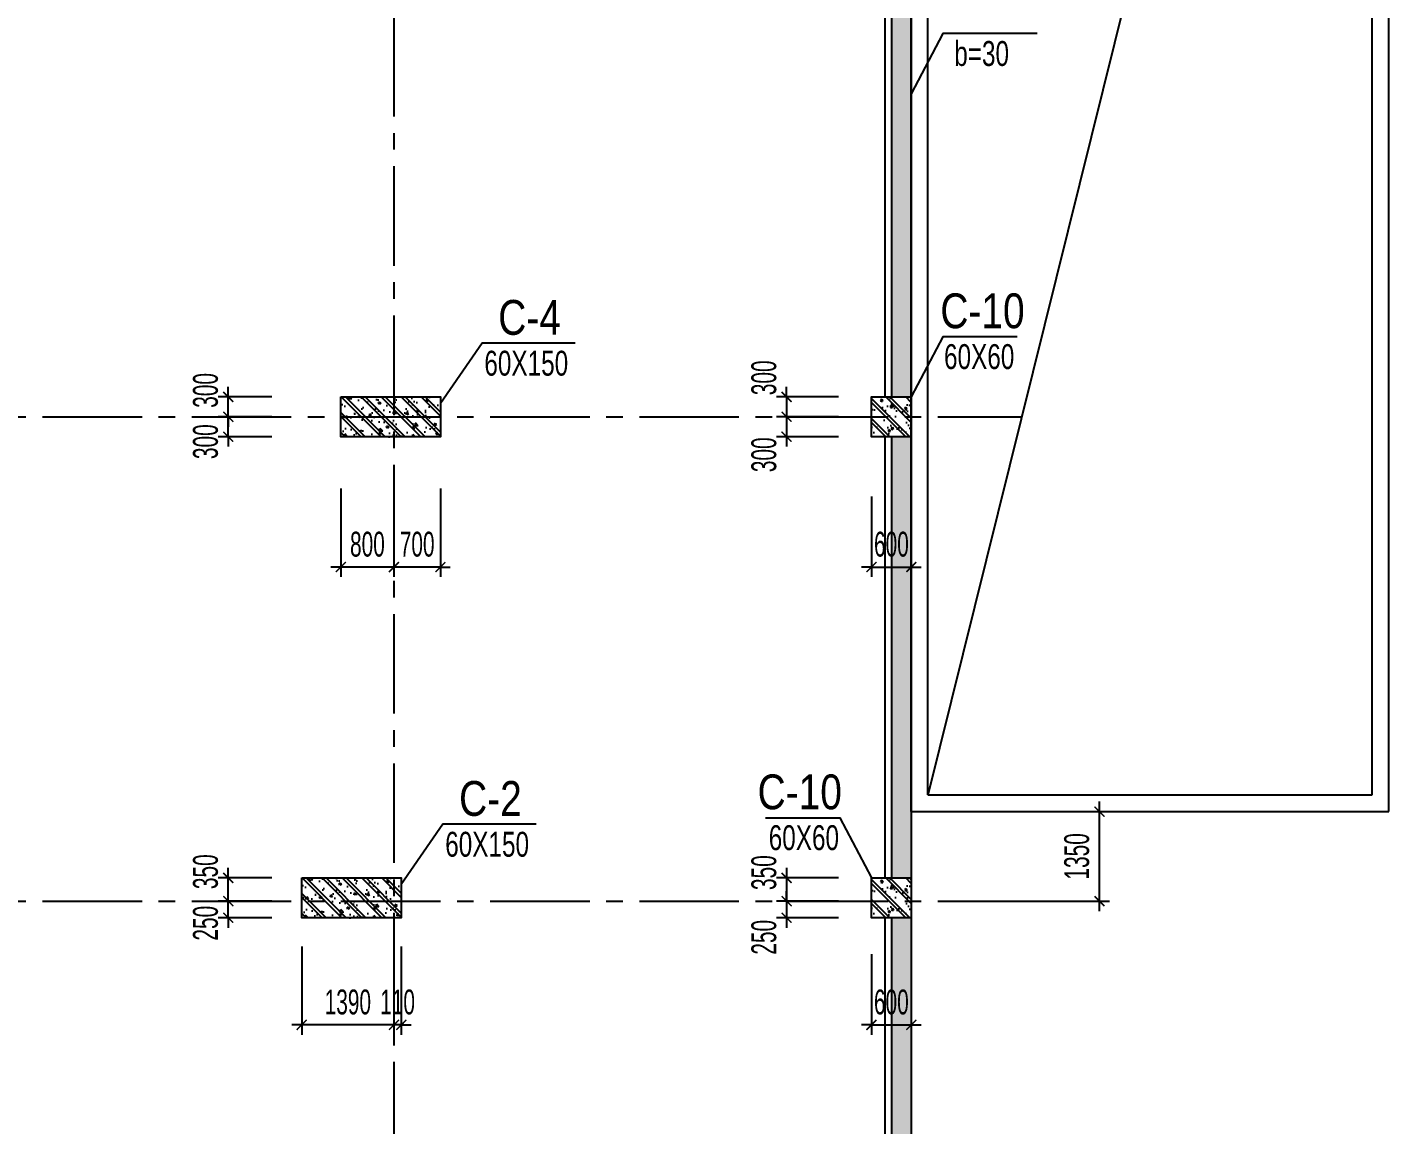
# Model space of a CAD drawing. Extents: x 1719887 to 1865417, y -150890 to 59748.
# Drawn here: x 1822391 to 1842920, y -10629 to 5912 of the extents above; entities that cross this region are included whole.
import ezdxf
from ezdxf.enums import TextEntityAlignment as Align

# ---------------------------------------------------------------- set-up
doc = ezdxf.new("R2010")
doc.units = 0
doc.header["$LTSCALE"] = 1000
doc.header["$MEASUREMENT"] = 0
doc.header["$PDMODE"] = 3
doc.linetypes.add('CENTER2', pattern=[1.125, 0.75, -0.125, 0.125, -0.125])
doc.layers.get('0').update_dxf_attribs({"linetype": 'CONTINUOUS'})
doc.layers.get('Defpoints').update_dxf_attribs({"linetype": 'CONTINUOUS'})
for name, color, linetype in [('CDC.01.AXIS', 160, 'CENTER2'), ('CDC.02.DIM', 1, 'CONTINUOUS'), ('CDC.03.BORDER', 3, 'CONTINUOUS'), ('CDC.05.STEEL', 4, 'CONTINUOUS'), ('CDC.06.TEXT', 2, 'CONTINUOUS'), ('CDC.10.HATCH', 9, 'CONTINUOUS'), ('CDC.11.NOTE', 8, 'CONTINUOUS')]:
    doc.layers.add(name, color=color, linetype=linetype)
doc.styles.add('ARIAL', font='arial.ttf', dxfattribs={"width": 0.6})
doc.dimstyles.new('D150', dxfattribs={"dimscale": 150, "dimtxt": 2.5, "dimasz": 1, "dimexe": 1, "dimexo": 0, "dimgap": 1, "dimtad": 1, "dimdec": 0, "dimdsep": 46, "dimtxsty": 'ARIAL', "dimblk": 'ARCHTICK', "dimcen": 1, "dimdle": 1, "dimclrd": 1, "dimclre": 1, "dimclrt": 2, "dimadec": 0, "dimazin": 0, "dimtfac": 0.00072, "dimtdec": 0, "dimtix": 1, "dimtmove": 2, "dimatfit": 3, "dimldrblk": 'ARCHTICK', "dimfxl": 1, "dimtolj": 1, "dimlwd": -1, "dimlwe": -1, "dimarcsym": 0})

# ---------------------------------------------------------------- blocks, each defined once
blk = doc.blocks.new('TH1')
at = {"layer": 'CDC.10.HATCH'}
h = blk.add_hatch(dxfattribs=at)
h.set_pattern_fill('CHAU-01', color=256, scale=80, style=0, pattern_type=2)
h.set_pattern_definition([(50, (0, 0), (573.80815, -50.20171), [60, -660]), (355, (0, 0), (-111.00107, 601.7537), [48, -528]), (100.4514, (47.8, -4.2), (462.8075, 551.55163), [50.99215, -560.91369]), (46.1842, (0, 160), (853.79284, -132.4152), [90, -990]), (96.6356, (71.15, 149), (747.73016, 779.2943), [76.48823, -841.3704]), (351.1842, (0, 160), (747.72956, 779.2949), [72, -792]), (21, (80, 120), (477.52564, -322.09511), [60, -660]), (326, (80, 120), (194.65227, 580.12004), [48, -528]), (71.4514, (119.8, 93.16), (672.1781, 258.0244), [50.99215, -560.91369]), (37.5, (0, 0), (9.727884, 266.315083), [0, -521.6, 0, -536, 0, -530]), (7.5, (0, 0), (210.45563, 315.52937), [0, -305.6, 0, -509.6, 0, -202]), (327.5, (-178.4, 0), (427.05795, -18.043897), [0, -200, 0, -624, 0, -828]), (317.5, (-258.4, 0), (466.548935, 80.083986), [0, -260, 0, -414.4, 0, -588]), (45, (0, 0), (-240.416306, 240.416306), []), (45, (0, 98), (-240.416306, 240.416306), [])])
h.paths.add_polyline_path([(1838481, -103598), (1838181, -103598), (1838181, -110158), (1838481, -110158)])
h.paths.add_polyline_path([(1838481, -96348), (1838181, -96348), (1838181, -102998), (1838481, -102998)])
h.paths.add_polyline_path([(1838480, -87748), (1838180, -87748), (1838180, -95748), (1838481, -95748)])
h.paths.add_polyline_path([(1838480, -80497), (1838180, -80497), (1838180, -87148), (1838480, -87148)])
h.paths.add_polyline_path([(1838480, -73338), (1838180, -73338), (1838180, -79897), (1838480, -79897)])
h.paths.add_polyline_path([(1838480, -68554), (1838180, -68554), (1838180, -72738), (1838480, -72738)])
h = blk.add_hatch(dxfattribs=at)
h.set_pattern_fill('CHAU-01', color=256, scale=50, style=0, pattern_type=2)
h.set_pattern_definition([(130, (3571949.5, 7250.04), (-358.63009, -31.376067), [37.5, -412.5]), (185, (3571949.5, 7250.04), (69.37567, 376.09607), [30, -330]), (79.5486, (3571919.62, 7247.43), (-289.25469, 344.71977), [31.870095, -350.571056]), (133.8158, (3571949.5, 7350.04), (-533.62052, -82.75951), [56.25, -618.75]), (83.3644, (3571905.04, 7343.14), (-467.33135, 487.05894), [47.80514, -525.8565]), (188.8158, (3571949.5, 7350.04), (-467.33097, 487.0593), [45, -495]), (159, (3571899.5, 7325.04), (-298.453526, -201.309445), [37.5, -412.5]), (214, (3571899.5, 7325.04), (-121.657666, 362.57502), [30, -330]), (108.5486, (3571874.64, 7308.27), (-420.111314, 161.26525), [31.870095, -350.571056]), (142.5, (3571949.51, 7250.04), (-6.079928, 166.446927), [0, -326, 0, -335, 0, -331.25]), (172.5, (3571949.51, 7250.04), (-131.534769, 197.205856), [0, -191, 0, -318.5, 0, -126.25]), (212.5, (3572061.01, 7250.04), (-266.911218, -11.277436), [0, -125, 0, -390, 0, -517.5]), (222.5, (3572111, 7250.04), (-291.593085, 50.05249), [0, -162.5, 0, -259, 0, -367.5]), (135, (3571949.51, 7250.04), (150.26019, 150.26019), []), (135, (3571949.51, 7311.3), (150.26019, 150.26019), [])])
h.paths.add_polyline_path([(1829880, -95748), (1831270, -95748), (1831270, -96098), (1829880, -96098)])
h.paths.add_polyline_path([(1829880, -96098), (1831270, -96098), (1831270, -96348), (1829880, -96348)])
h.paths.add_polyline_path([(1831270, -96098), (1831380, -96098), (1831380, -96348), (1831270, -96348)])
h.paths.add_polyline_path([(1831270, -95748), (1831380, -95748), (1831380, -96098), (1831270, -96098)])
h = blk.add_hatch(dxfattribs=at)
h.set_pattern_fill('CHAU-01', color=256, scale=50, angle=270, style=0, pattern_type=2)
h.set_pattern_definition([(320, (89123.7, -403069), (-31.376067, -358.63009), [37.5, -412.5]), (265, (89123.7, -403069), (376.09607, 69.37567), [30, -330]), (10.4514, (89121.1, -403098.9), (344.71977, -289.25469), [31.870095, -350.571056]), (316.1842, (89223.7, -403069), (-82.75951, -533.62052), [56.25, -618.75]), (6.6356, (89216.8, -403113.47), (487.05894, -467.33135), [47.80514, -525.8565]), (261.1842, (89223.7, -403069), (487.0593, -467.33097), [45, -495]), (291, (89198.7, -403119), (-201.309445, -298.453526), [37.5, -412.5]), (236, (89198.7, -403119), (362.57502, -121.657666), [30, -330]), (341.4514, (89181.94, -403143.87), (161.26525, -420.111314), [31.870095, -350.571056]), (307.5, (89123.71, -403069), (166.446927, -6.079928), [0, -326, 0, -335, 0, -331.25]), (277.5, (89123.71, -403069), (197.205856, -131.534769), [0, -191, 0, -318.5, 0, -126.25]), (237.5, (89123.71, -402957.5), (-11.277436, -266.911218), [0, -125, 0, -390, 0, -517.5]), (227.5, (89123.71, -402907.5), (50.05249, -291.593085), [0, -162.5, 0, -259, 0, -367.5]), (315, (89123.71, -403069), (150.26019, 150.26019), []), (315, (89184.96, -403069), (150.26019, 150.26019), [])])
h.paths.add_polyline_path([(1838480, -96348), (1837880, -96348), (1837880, -95748), (1838480, -95748)])
h = blk.add_hatch(dxfattribs=at)
h.set_pattern_fill('CHAU-01', color=256, scale=50, style=0, pattern_type=2)
h.set_pattern_definition([(130, (3571359.47, 0), (-358.63009, -31.376067), [37.5, -412.5]), (185, (3571359.47, 0), (69.37567, 376.09607), [30, -330]), (79.5486, (3571329.6, -2.6), (-289.25469, 344.71977), [31.870095, -350.571056]), (133.8158, (3571359.47, 100), (-533.62052, -82.75951), [56.25, -618.75]), (83.3644, (3571315, 93.1), (-467.33135, 487.05894), [47.80514, -525.8565]), (188.8158, (3571359.47, 100), (-467.33097, 487.0593), [45, -495]), (159, (3571309.47, 75), (-298.453526, -201.309445), [37.5, -412.5]), (214, (3571309.47, 75), (-121.657666, 362.57502), [30, -330]), (108.5486, (3571284.6, 58.22), (-420.111314, 161.26525), [31.870095, -350.571056]), (142.5, (3571359.47, 0), (-6.079928, 166.446927), [0, -326, 0, -335, 0, -331.25]), (172.5, (3571359.47, 0), (-131.534769, 197.205856), [0, -191, 0, -318.5, 0, -126.25]), (212.5, (3571470.97, 0), (-266.911218, -11.277436), [0, -125, 0, -390, 0, -517.5]), (222.5, (3571520.97, 0), (-291.593085, 50.05249), [0, -162.5, 0, -259, 0, -367.5]), (135, (3571359.47, 0), (150.26019, 150.26019), []), (135, (3571359.47, 61.25), (150.26019, 150.26019), [])])
h.paths.add_polyline_path([(1829290, -102998), (1830680, -102998), (1830680, -103348), (1829290, -103348)])
h.paths.add_polyline_path([(1829290, -103348), (1830680, -103348), (1830680, -103598), (1829290, -103598)])
h.paths.add_polyline_path([(1830680, -103348), (1830790, -103348), (1830790, -103598), (1830680, -103598)])
h.paths.add_polyline_path([(1830680, -102998), (1830790, -102998), (1830790, -103348), (1830680, -103348)])
h = blk.add_hatch(dxfattribs=at)
h.set_pattern_fill('CHAU-01', color=256, scale=50, angle=270, style=0, pattern_type=2)
h.set_pattern_definition([(320, (89124.7, -410319.04), (-31.376067, -358.63009), [37.5, -412.5]), (265, (89124.7, -410319.04), (376.09607, 69.37567), [30, -330]), (10.4514, (89122.08, -410348.93), (344.71977, -289.25469), [31.870095, -350.571056]), (316.1842, (89224.7, -410319.04), (-82.75951, -533.62052), [56.25, -618.75]), (6.6356, (89217.8, -410363.5), (487.05894, -467.33135), [47.80514, -525.8565]), (261.1842, (89224.7, -410319.04), (487.0593, -467.33097), [45, -495]), (291, (89199.7, -410369.04), (-201.309445, -298.453526), [37.5, -412.5]), (236, (89199.7, -410369.04), (362.57502, -121.657666), [30, -330]), (341.4514, (89182.92, -410393.9), (161.26525, -420.111314), [31.870095, -350.571056]), (307.5, (89124.69, -410319.04), (166.446927, -6.079928), [0, -326, 0, -335, 0, -331.25]), (277.5, (89124.7, -410319.04), (197.205856, -131.534769), [0, -191, 0, -318.5, 0, -126.25]), (237.5, (89124.7, -410207.54), (-11.277436, -266.911218), [0, -125, 0, -390, 0, -517.5]), (227.5, (89124.7, -410157.54), (50.05249, -291.593085), [0, -162.5, 0, -259, 0, -367.5]), (315, (89124.7, -410319.04), (150.26019, 150.26019), []), (315, (89185.94, -410319.04), (150.26019, 150.26019), [])])
h.paths.add_polyline_path([(1838481, -103598), (1837881, -103598), (1837881, -102998), (1838481, -102998)])
at = {"layer": 'CDC.01.AXIS', "ltscale": 2}
for p, q in [((1830680, -63021), (1830680, -119734)), ((1838480, -63021), (1838480, -119734)), ((1733131, -96048), (1840145, -96048)), ((1733131, -103348), (1840145, -103348))]:
    blk.add_line(p, q, dxfattribs=at)
at = {"layer": 'CDC.05.STEEL'}
for p, q in [((1838480, -67954), (1838481, -118538)), ((1838080, -87748), (1838080, -95748)), ((1838180, -87748), (1838180, -95748)), ((1838081, -96348), (1838081, -102998)), ((1838181, -96348), (1838181, -102998)), ((1838081, -103598), (1838081, -110158)), ((1838181, -103598), (1838181, -110158))]:
    blk.add_line(p, q, dxfattribs=at)
at = {"layer": 'CDC.05.STEEL', "ltscale": 2000}
for points in [[(1829880, -95748), (1831380, -95748), (1831380, -96348), (1829880, -96348)], [(1838480, -95748), (1838480, -96348), (1837880, -96348), (1837880, -95748)], [(1829290, -102998), (1830790, -102998), (1830790, -103598), (1829290, -103598)], [(1838481, -102998), (1838481, -103598), (1837881, -103598), (1837881, -102998)]]:
    blk.add_lwpolyline(points, close=True, dxfattribs=at)
blk = doc.blocks.new('A$C28056DA8')
at = {"layer": 'CDC.10.HATCH', "ltscale": 100}
for p, q in [((579, 28041), (7779, 28041)), ((579, 541), (579, 28041)), ((7779, 541), (7779, 28041)), ((829, 791), (829, 27791)), ((829, 27791), (7529, 27791)), ((7529, 791), (7529, 27791)), ((829, 791), (7529, 791)), ((579, 541), (7779, 541))]:
    blk.add_line(p, q, dxfattribs=at)
blk = doc.blocks.new('_ARCHTICK')
at = {"color": 0, "linetype": 'ByBlock', "const_width": 0.15}
blk.add_lwpolyline([(-0.5, -0.5), (0.5, 0.5)], dxfattribs=at)
blk = doc.blocks.new('*D576')
at = {"layer": 'CDC.02.DIM', "color": 1, "transparency": 16777216}
for p, q in [((1827920, -1041), (1827920, -2373)), ((1828620, -1041), (1828620, -2373)), ((1827920, -2223), (1827770, -2223)), ((1828620, -2223), (1827920, -2223)), ((1828620, -2223), (1828770, -2223))]:
    blk.add_line(p, q, dxfattribs=at)
at = {"layer": 'Defpoints', "color": 0, "transparency": 16777216}
for p in [(1827920, -1041), (1828620, -1041), (1827920, -2223)]:
    blk.add_point(p, dxfattribs=at)
at = {"layer": 'CDC.02.DIM', "color": 1, "transparency": 16777216, "xscale": 150, "yscale": 150, "zscale": 150}
blk.add_blockref('_ARCHTICK', (1827920, -2223), dxfattribs=at)
at = {"layer": 'CDC.02.DIM', "color": 1, "transparency": 16777216, "xscale": 150, "yscale": 150, "zscale": 150, "rotation": 180}
blk.add_blockref('_ARCHTICK', (1828620, -2223), dxfattribs=at)
at = {"layer": 'CDC.02.DIM', "color": 2, "transparency": 16777216, "insert": (1828270, -1881), "char_height": 375, "attachment_point": 5, "style": 'ARIAL'}
blk.add_mtext('\\A1;700', dxfattribs=at)
blk = doc.blocks.new('*D577')
at = {"layer": 'CDC.02.DIM', "color": 1, "transparency": 16777216}
for p, q in [((1827120, -1041), (1827120, -2373)), ((1827920, -1041), (1827920, -2373)), ((1828070, -2223), (1826970, -2223))]:
    blk.add_line(p, q, dxfattribs=at)
at = {"layer": 'Defpoints', "color": 0, "transparency": 16777216}
for p in [(1827120, -1041), (1827920, -1041), (1827120, -2223)]:
    blk.add_point(p, dxfattribs=at)
at = {"layer": 'CDC.02.DIM', "color": 1, "transparency": 16777216, "xscale": 150, "yscale": 150, "zscale": 150, "rotation": 180}
blk.add_blockref('_ARCHTICK', (1827120, -2223), dxfattribs=at)
at = {"layer": 'CDC.02.DIM', "color": 1, "transparency": 16777216, "xscale": 150, "yscale": 150, "zscale": 150}
blk.add_blockref('_ARCHTICK', (1827920, -2223), dxfattribs=at)
at = {"layer": 'CDC.02.DIM', "color": 2, "transparency": 16777216, "insert": (1827520, -1881), "char_height": 375, "attachment_point": 5, "style": 'ARIAL'}
blk.add_mtext('\\A1;800', dxfattribs=at)
blk = doc.blocks.new('*D582')
at = {"layer": 'CDC.02.DIM', "color": 1, "transparency": 16777216}
for p, q in [((1835121, -1160), (1835121, -2373)), ((1835721, -1160), (1835721, -2373)), ((1835121, -2223), (1834971, -2223)), ((1835121, -2223), (1835721, -2223)), ((1835721, -2223), (1835871, -2223))]:
    blk.add_line(p, q, dxfattribs=at)
at = {"layer": 'Defpoints', "color": 0, "transparency": 16777216}
for p in [(1835121, -1160), (1835721, -1160), (1835721, -2223)]:
    blk.add_point(p, dxfattribs=at)
at = {"layer": 'CDC.02.DIM', "color": 1, "transparency": 16777216, "xscale": 150, "yscale": 150, "zscale": 150}
blk.add_blockref('_ARCHTICK', (1835121, -2223), dxfattribs=at)
at = {"layer": 'CDC.02.DIM', "color": 1, "transparency": 16777216, "xscale": 150, "yscale": 150, "zscale": 150, "rotation": 180}
blk.add_blockref('_ARCHTICK', (1835721, -2223), dxfattribs=at)
at = {"layer": 'CDC.02.DIM', "color": 2, "transparency": 16777216, "insert": (1835421, -1881), "char_height": 375, "attachment_point": 5, "style": 'ARIAL'}
blk.add_mtext('\\A1;600', dxfattribs=at)
blk = doc.blocks.new('*D600')
at = {"layer": 'CDC.02.DIM', "color": 1, "transparency": 16777216}
for p, q in [((1827920, -7941), (1827920, -9273)), ((1828030, -7941), (1828030, -9273)), ((1827920, -9123), (1827770, -9123)), ((1828030, -9123), (1827920, -9123)), ((1828030, -9123), (1828180, -9123))]:
    blk.add_line(p, q, dxfattribs=at)
at = {"layer": 'Defpoints', "color": 0, "transparency": 16777216}
for p in [(1827920, -7941), (1828030, -7941), (1827920, -9123)]:
    blk.add_point(p, dxfattribs=at)
at = {"layer": 'CDC.02.DIM', "color": 1, "transparency": 16777216, "xscale": 150, "yscale": 150, "zscale": 150}
blk.add_blockref('_ARCHTICK', (1827920, -9123), dxfattribs=at)
at = {"layer": 'CDC.02.DIM', "color": 1, "transparency": 16777216, "xscale": 150, "yscale": 150, "zscale": 150, "rotation": 180}
blk.add_blockref('_ARCHTICK', (1828030, -9123), dxfattribs=at)
at = {"layer": 'CDC.02.DIM', "color": 2, "transparency": 16777216, "insert": (1827975, -8781), "char_height": 375, "attachment_point": 5, "style": 'ARIAL'}
blk.add_mtext('\\A1;110', dxfattribs=at)
blk = doc.blocks.new('*D601')
at = {"layer": 'CDC.02.DIM', "color": 1, "transparency": 16777216}
for p, q in [((1826530, -7941), (1826530, -9273)), ((1827920, -7941), (1827920, -9273)), ((1828070, -9123), (1826380, -9123))]:
    blk.add_line(p, q, dxfattribs=at)
at = {"layer": 'Defpoints', "color": 0, "transparency": 16777216}
for p in [(1826530, -7941), (1827920, -7941), (1826530, -9123)]:
    blk.add_point(p, dxfattribs=at)
at = {"layer": 'CDC.02.DIM', "color": 1, "transparency": 16777216, "xscale": 150, "yscale": 150, "zscale": 150, "rotation": 180}
blk.add_blockref('_ARCHTICK', (1826530, -9123), dxfattribs=at)
at = {"layer": 'CDC.02.DIM', "color": 1, "transparency": 16777216, "xscale": 150, "yscale": 150, "zscale": 150}
blk.add_blockref('_ARCHTICK', (1827920, -9123), dxfattribs=at)
at = {"layer": 'CDC.02.DIM', "color": 2, "transparency": 16777216, "insert": (1827225, -8781), "char_height": 375, "attachment_point": 5, "style": 'ARIAL'}
blk.add_mtext('\\A1;1390', dxfattribs=at)
blk = doc.blocks.new('*D610')
at = {"layer": 'CDC.02.DIM', "color": 1, "transparency": 16777216}
for p, q in [((1835120, -8060), (1835120, -9273)), ((1835720, -8060), (1835720, -9273)), ((1835120, -9123), (1834970, -9123)), ((1835120, -9123), (1835720, -9123)), ((1835720, -9123), (1835870, -9123))]:
    blk.add_line(p, q, dxfattribs=at)
at = {"layer": 'Defpoints', "color": 0, "transparency": 16777216}
for p in [(1835120, -8060), (1835720, -8060), (1835720, -9123)]:
    blk.add_point(p, dxfattribs=at)
at = {"layer": 'CDC.02.DIM', "color": 1, "transparency": 16777216, "xscale": 150, "yscale": 150, "zscale": 150}
blk.add_blockref('_ARCHTICK', (1835120, -9123), dxfattribs=at)
at = {"layer": 'CDC.02.DIM', "color": 1, "transparency": 16777216, "xscale": 150, "yscale": 150, "zscale": 150, "rotation": 180}
blk.add_blockref('_ARCHTICK', (1835720, -9123), dxfattribs=at)
at = {"layer": 'CDC.02.DIM', "color": 2, "transparency": 16777216, "insert": (1835420, -8781), "char_height": 375, "attachment_point": 5, "style": 'ARIAL'}
blk.add_mtext('\\A1;600', dxfattribs=at)
blk = doc.blocks.new('*D871')
at = {"layer": 'CDC.02.DIM', "color": 1, "transparency": 16777216}
for p, q in [((1825422, -7259), (1825422, -7109)), ((1826081, -7259), (1825272, -7259)), ((1825422, -7509), (1825422, -7259)), ((1826081, -7509), (1825272, -7509)), ((1825422, -7509), (1825422, -7659))]:
    blk.add_line(p, q, dxfattribs=at)
at = {"layer": 'Defpoints', "color": 0, "transparency": 16777216}
for p in [(1825422, -7259), (1826081, -7259), (1826081, -7509)]:
    blk.add_point(p, dxfattribs=at)
at = {"layer": 'CDC.02.DIM', "color": 1, "transparency": 16777216, "xscale": 150, "yscale": 150, "zscale": 150}
for p, rotation in [((1825422, -7259), 270), ((1825422, -7509), 90)]:
    blk.add_blockref('_ARCHTICK', p, dxfattribs=dict(at, rotation=rotation))
at = {"layer": 'CDC.02.DIM', "color": 2, "transparency": 16777216, "insert": (1825080, -7591), "char_height": 375, "attachment_point": 5, "rotation": 90, "style": 'ARIAL'}
blk.add_mtext('\\A1;250', dxfattribs=at)
blk = doc.blocks.new('*D872')
at = {"layer": 'CDC.02.DIM', "color": 1, "transparency": 16777216}
for p, q in [((1825422, -7409), (1825422, -6759)), ((1826081, -6909), (1825272, -6909)), ((1826081, -7259), (1825272, -7259))]:
    blk.add_line(p, q, dxfattribs=at)
at = {"layer": 'Defpoints', "color": 0, "transparency": 16777216}
for p in [(1825422, -6909), (1826081, -6909), (1826081, -7259)]:
    blk.add_point(p, dxfattribs=at)
at = {"layer": 'CDC.02.DIM', "color": 1, "transparency": 16777216, "xscale": 150, "yscale": 150, "zscale": 150}
for p, rotation in [((1825422, -6909), 90), ((1825422, -7259), 270)]:
    blk.add_blockref('_ARCHTICK', p, dxfattribs=dict(at, rotation=rotation))
at = {"layer": 'CDC.02.DIM', "color": 2, "transparency": 16777216, "insert": (1825080, -6815), "char_height": 375, "attachment_point": 5, "rotation": 90, "style": 'ARIAL'}
blk.add_mtext('\\A1;350', dxfattribs=at)
blk = doc.blocks.new('*D873')
at = {"layer": 'CDC.02.DIM', "color": 1, "transparency": 16777216}
for p, q in [((1826081, 41), (1825272, 41)), ((1825422, 41), (1825422, 191)), ((1825422, -259), (1825422, 41)), ((1826081, -259), (1825272, -259)), ((1825422, -259), (1825422, -409))]:
    blk.add_line(p, q, dxfattribs=at)
at = {"layer": 'Defpoints', "color": 0, "transparency": 16777216}
for p in [(1825422, 41), (1826081, 41), (1826081, -259)]:
    blk.add_point(p, dxfattribs=at)
at = {"layer": 'CDC.02.DIM', "color": 1, "transparency": 16777216, "xscale": 150, "yscale": 150, "zscale": 150}
for p, rotation in [((1825422, 41), 270), ((1825422, -259), 90)]:
    blk.add_blockref('_ARCHTICK', p, dxfattribs=dict(at, rotation=rotation))
at = {"layer": 'CDC.02.DIM', "color": 2, "transparency": 16777216, "insert": (1825080, -334), "char_height": 375, "attachment_point": 5, "rotation": 90, "style": 'ARIAL'}
blk.add_mtext('\\A1;300', dxfattribs=at)
blk = doc.blocks.new('*D874')
at = {"layer": 'CDC.02.DIM', "color": 1, "transparency": 16777216}
for p, q in [((1825422, 341), (1825422, 491)), ((1826081, 341), (1825272, 341)), ((1825422, 41), (1825422, 341)), ((1826081, 41), (1825272, 41)), ((1825422, 41), (1825422, -109))]:
    blk.add_line(p, q, dxfattribs=at)
at = {"layer": 'Defpoints', "color": 0, "transparency": 16777216}
for p in [(1825422, 341), (1826081, 341), (1826081, 41)]:
    blk.add_point(p, dxfattribs=at)
at = {"layer": 'CDC.02.DIM', "color": 1, "transparency": 16777216, "xscale": 150, "yscale": 150, "zscale": 150}
for p, rotation in [((1825422, 341), 270), ((1825422, 41), 90)]:
    blk.add_blockref('_ARCHTICK', p, dxfattribs=dict(at, rotation=rotation))
at = {"layer": 'CDC.02.DIM', "color": 2, "transparency": 16777216, "insert": (1825080, 439), "char_height": 375, "attachment_point": 5, "rotation": 90, "style": 'ARIAL'}
blk.add_mtext('\\A1;300', dxfattribs=at)
blk = doc.blocks.new('*D972')
at = {"layer": 'CDC.02.DIM', "color": 1, "transparency": 16777216}
for p, q in [((1833840, 341), (1833840, 491)), ((1834622, 341), (1833690, 341)), ((1833840, 341), (1833840, 41)), ((1834622, 41), (1833690, 41)), ((1833840, 41), (1833840, -109))]:
    blk.add_line(p, q, dxfattribs=at)
at = {"layer": 'Defpoints', "color": 0, "transparency": 16777216}
for p in [(1834622, 341), (1833840, 41), (1834622, 41)]:
    blk.add_point(p, dxfattribs=at)
at = {"layer": 'CDC.02.DIM', "color": 1, "transparency": 16777216, "xscale": 150, "yscale": 150, "zscale": 150}
for p, rotation in [((1833840, 341), 270), ((1833840, 41), 90)]:
    blk.add_blockref('_ARCHTICK', p, dxfattribs=dict(at, rotation=rotation))
at = {"layer": 'CDC.02.DIM', "color": 2, "transparency": 16777216, "insert": (1833499, 629), "char_height": 375, "attachment_point": 5, "rotation": 90, "style": 'ARIAL'}
blk.add_mtext('\\A1;300', dxfattribs=at)
blk = doc.blocks.new('*D973')
at = {"layer": 'CDC.02.DIM', "color": 1, "transparency": 16777216}
for p, q in [((1834622, 41), (1833690, 41)), ((1833840, 191), (1833840, -409)), ((1834622, -259), (1833690, -259))]:
    blk.add_line(p, q, dxfattribs=at)
at = {"layer": 'Defpoints', "color": 0, "transparency": 16777216}
for p in [(1834622, 41), (1833840, -259), (1834622, -259)]:
    blk.add_point(p, dxfattribs=at)
at = {"layer": 'CDC.02.DIM', "color": 1, "transparency": 16777216, "xscale": 150, "yscale": 150, "zscale": 150}
for p, rotation in [((1833840, 41), 90), ((1833840, -259), 270)]:
    blk.add_blockref('_ARCHTICK', p, dxfattribs=dict(at, rotation=rotation))
at = {"layer": 'CDC.02.DIM', "color": 2, "transparency": 16777216, "insert": (1833499, -531), "char_height": 375, "attachment_point": 5, "rotation": 90, "style": 'ARIAL'}
blk.add_mtext('\\A1;300', dxfattribs=at)
blk = doc.blocks.new('*D974')
at = {"layer": 'CDC.02.DIM', "color": 1, "transparency": 16777216}
for p, q in [((1833840, -6759), (1833840, -7409)), ((1834622, -6909), (1833690, -6909)), ((1834622, -7259), (1833690, -7259))]:
    blk.add_line(p, q, dxfattribs=at)
at = {"layer": 'Defpoints', "color": 0, "transparency": 16777216}
for p in [(1834622, -6909), (1833840, -7259), (1834622, -7259)]:
    blk.add_point(p, dxfattribs=at)
at = {"layer": 'CDC.02.DIM', "color": 1, "transparency": 16777216, "xscale": 150, "yscale": 150, "zscale": 150}
for p, rotation in [((1833840, -6909), 90), ((1833840, -7259), 270)]:
    blk.add_blockref('_ARCHTICK', p, dxfattribs=dict(at, rotation=rotation))
at = {"layer": 'CDC.02.DIM', "color": 2, "transparency": 16777216, "insert": (1833499, -6829), "char_height": 375, "attachment_point": 5, "rotation": 90, "style": 'ARIAL'}
blk.add_mtext('\\A1;350', dxfattribs=at)
blk = doc.blocks.new('*D975')
at = {"layer": 'CDC.02.DIM', "color": 1, "transparency": 16777216}
for p, q in [((1833840, -7259), (1833840, -7109)), ((1834622, -7259), (1833690, -7259)), ((1833840, -7259), (1833840, -7509)), ((1834622, -7509), (1833690, -7509)), ((1833840, -7509), (1833840, -7659))]:
    blk.add_line(p, q, dxfattribs=at)
at = {"layer": 'Defpoints', "color": 0, "transparency": 16777216}
for p in [(1834622, -7259), (1833840, -7509), (1834622, -7509)]:
    blk.add_point(p, dxfattribs=at)
at = {"layer": 'CDC.02.DIM', "color": 1, "transparency": 16777216, "xscale": 150, "yscale": 150, "zscale": 150}
for p, rotation in [((1833840, -7259), 270), ((1833840, -7509), 90)]:
    blk.add_blockref('_ARCHTICK', p, dxfattribs=dict(at, rotation=rotation))
at = {"layer": 'CDC.02.DIM', "color": 2, "transparency": 16777216, "insert": (1833499, -7803), "char_height": 375, "attachment_point": 5, "rotation": 90, "style": 'ARIAL'}
blk.add_mtext('\\A1;250', dxfattribs=at)
blk = doc.blocks.new('*D1032')
at = {"layer": 'CDC.02.DIM', "color": 1, "transparency": 16777216}
for p, q in [((1837385, -5909), (1838708, -5909)), ((1838558, -7409), (1838558, -5759)), ((1837385, -7259), (1838708, -7259))]:
    blk.add_line(p, q, dxfattribs=at)
at = {"layer": 'Defpoints', "color": 0, "transparency": 16777216}
for p in [(1837385, -5909), (1838558, -5909), (1837385, -7259)]:
    blk.add_point(p, dxfattribs=at)
at = {"layer": 'CDC.02.DIM', "color": 1, "transparency": 16777216, "xscale": 150, "yscale": 150, "zscale": 150}
for p, rotation in [((1838558, -5909), 90), ((1838558, -7259), 270)]:
    blk.add_blockref('_ARCHTICK', p, dxfattribs=dict(at, rotation=rotation))
at = {"layer": 'CDC.02.DIM', "color": 2, "transparency": 16777216, "insert": (1838216, -6584), "char_height": 375, "attachment_point": 5, "rotation": 90, "style": 'ARIAL'}
blk.add_mtext('\\A1;1350', dxfattribs=at)

msp = doc.modelspace()

# ---------------------------------------------------------------- linework, layer by layer
at = {"layer": 'CDC.10.HATCH'}
msp.add_line((1842670, 21340.9), (1835970, -5659.1), dxfattribs=at)
at = {"layer": 'CDC.11.NOTE'}
for points in [[(1837617.8, 5816.3), (1836196.8, 5816.3), (1835720.4, 4909.8)], [(1837317.3, 1248.4), (1836196.4, 1248.4), (1835720.5, 340.9)], [(1830654, 1149), (1829249.2, 1149), (1828620.1, 240.9)], [(1830063.9, -6101), (1828659.2, -6101), (1828030.1, -7009.2)], [(1833524.1, -6001.7), (1834644.9, -6001.7), (1835120.9, -6909.2)]]:
    msp.add_lwpolyline(points, dxfattribs=at)

# ---------------------------------------------------------------- block references
at = {"layer": 'CDC.03.BORDER', "ltscale": 10}
msp.add_blockref('A$C28056DA8', (1835140.8, -6449.6), dxfattribs=at)
at = {"layer": 'CDC.10.HATCH'}
msp.add_blockref('TH1', (-2759.9, 96088.6), dxfattribs=at)

# ---------------------------------------------------------------- texts
at = {"layer": 'CDC.06.TEXT', "style": 'ARIAL'}
for s, height, width, p in [('b=30', 375, 0.7, (1836781.2, 5516.2)), ('C-10', 525, 0.8, (1836794.3, 1638.5)), ('C-4', 525, 0.8, (1829965, 1539.1)), ('60X150', 375, 0.7, (1829915.1, 849)), ('60X60', 375, 0.7, (1836744.3, 948.3)), ('C-2', 525, 0.8, (1829374.9, -5710.9)), ('C-10', 525, 0.8, (1834038.5, -5611.5)), ('60X60', 375, 0.7, (1834100.8, -6301.7)), ('60X150', 375, 0.7, (1829325, -6401.1))]:
    msp.add_text(s, height=height, dxfattribs=dict(at, width=width)).set_placement(p, align=Align.MIDDLE_CENTER)

# ---------------------------------------------------------------- dimensions: what is measured, and where the dimension line sits
at = {"layer": 'CDC.02.DIM'}
for base, p1, p2, angle, picture, middle in [((1833840.3, 40.9), (1834622, 340.9), (1834622, 40.9), 90, '*D972', (1833498.7, 628.6)), ((1825421.9, 340.9), (1826081.2, 40.9), (1826081.2, 340.9), 270, '*D874', (1825080.3, 438.9)), ((1825421.9, 40.9), (1826081.2, -259.1), (1826081.2, 40.9), 270, '*D873', (1825080.3, -333.5)), ((1833840.3, -259.1), (1834622, 40.9), (1834622, -259.1), 90, '*D973', (1833498.7, -530.7)), ((1825421.9, -6909.2), (1826081.2, -7259.1), (1826081.2, -6909.2), 270, '*D872', (1825080.3, -6815.5)), ((1833840.3, -7259.1), (1834622, -6909.2), (1834622, -7259.1), 90, '*D974', (1833498.7, -6829.1)), ((1825421.9, -7259.1), (1826081.2, -7509.2), (1826081.2, -7259.1), 270, '*D871', (1825080.4, -7591)), ((1833840.3, -7509.2), (1834622, -7259.1), (1834622, -7509.2), 90, '*D975', (1833498.8, -7802.8))]:
    dim = msp.add_linear_dim(base=base, p1=p1, p2=p2, angle=angle, dimstyle='D150', dxfattribs=at)
    dim.commit()
    dim.dimension.update_dxf_attribs({"geometry": picture, "text_midpoint": middle, "dimtype": 160})
for base, p1, p2, angle, picture, middle in [((1827119.8, -2222.8), (1827919.9, -1041.2), (1827119.8, -1041.2), 180, '*D577', (1827519.9, -1881.3)), ((1827919.9, -2222.8), (1828619.8, -1041.2), (1827919.9, -1041.2), 180, '*D576', (1828269.9, -1881.3)), ((1835720.7, -2222.7), (1835120.8, -1159.8), (1835720.7, -1159.8), 180, '*D582', (1835420.8, -1881.3)), ((1838558.1, -5909.1), (1837384.7, -7259.1), (1837384.7, -5909.1), 90, '*D1032', (1838216.5, -6584.1)), ((1826529.8, -9122.8), (1827919.9, -7941.2), (1826529.8, -7941.2), 180, '*D601', (1827224.8, -8781.2)), ((1827919.9, -9122.8), (1828029.8, -7941.2), (1827919.9, -7941.2), 180, '*D600', (1827974.8, -8781.4)), ((1835720, -9122.8), (1835120.1, -8059.9), (1835720, -8059.9), 180, '*D610', (1835420.1, -8781.4))]:
    dim = msp.add_linear_dim(base=base, p1=p1, p2=p2, angle=angle, dimstyle='D150', dxfattribs=at)
    dim.commit()
    dim.dimension.update_dxf_attribs({"geometry": picture, "text_midpoint": middle})

doc.saveas('drawing.dxf')
